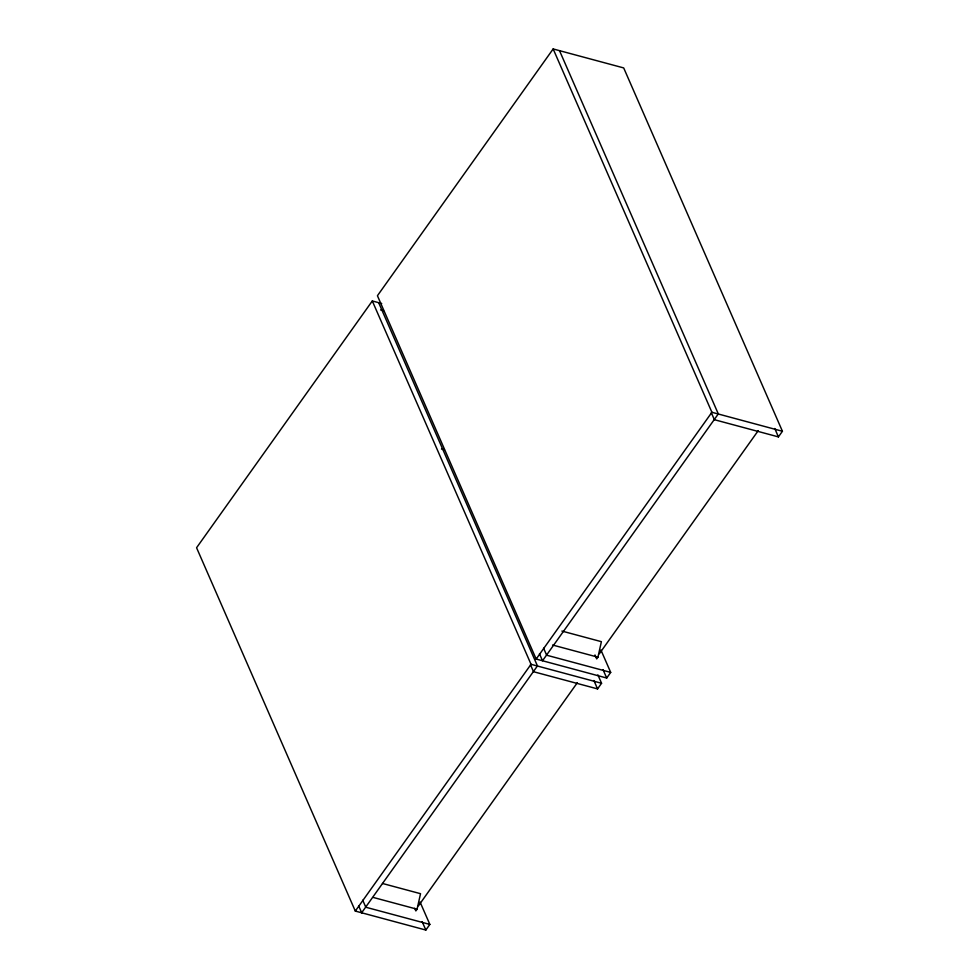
<?xml version="1.0" encoding="UTF-8"?>
<svg xmlns="http://www.w3.org/2000/svg" width="979" height="979" viewBox="0 0 979 979"><rect width="100%" height="100%" fill="white"/><g stroke="black" fill="none" stroke-linecap="round" stroke-linejoin="round"><path stroke-width="1.47" d="M414.692 908.292L415.855 910.935L417.078 909.21L420.529 893.692L382.483 883.474M594.975 654.951L596.713 658.916L597.936 657.19L601.387 641.673L561.885 631.063M537.52 666.087L378.653 302.67L372.301 300.969L196.571 547.738L355.304 911.07L425.841 930.05L429.842 924.421L420.077 902.063M711.317 412.71L714.376 419.697L778.415 436.891L782.429 431.262L623.696 67.93L553.159 48.95L377.429 295.731L536.162 659.051L606.699 678.031L610.7 672.402L600.935 650.044M355.304 911.07L531.034 664.3L372.301 300.969M536.162 659.051L711.904 412.281L553.159 48.95M361.655 912.771L537.385 666.001M718.243 413.982L542.513 660.764L539.466 653.776M418.474 905.808L577.377 682.657M599.332 653.788L758.236 430.65M530.459 664.729L533.518 671.716L597.557 688.898L601.571 683.269L597.9 674.886M378.787 302.756L381.7 303.539M380.598 309.939L383.511 310.722M711.904 412.281L782.429 431.262M441.492 449.031L444.442 449.826M552.572 645.014L597.936 657.19M610.7 672.402L546.661 655.208L543.602 648.22M531.034 664.3L601.571 683.269M373.183 897.425L417.078 909.21M429.842 924.421L365.803 907.227L362.744 900.239M774.756 428.496L778.415 436.891M559.511 50.651L718.378 414.068M603.027 669.648L606.699 678.031M593.898 680.515L597.557 688.898M422.169 921.667L425.841 930.05M358.595 905.783L361.789 912.856"/></g></svg>
